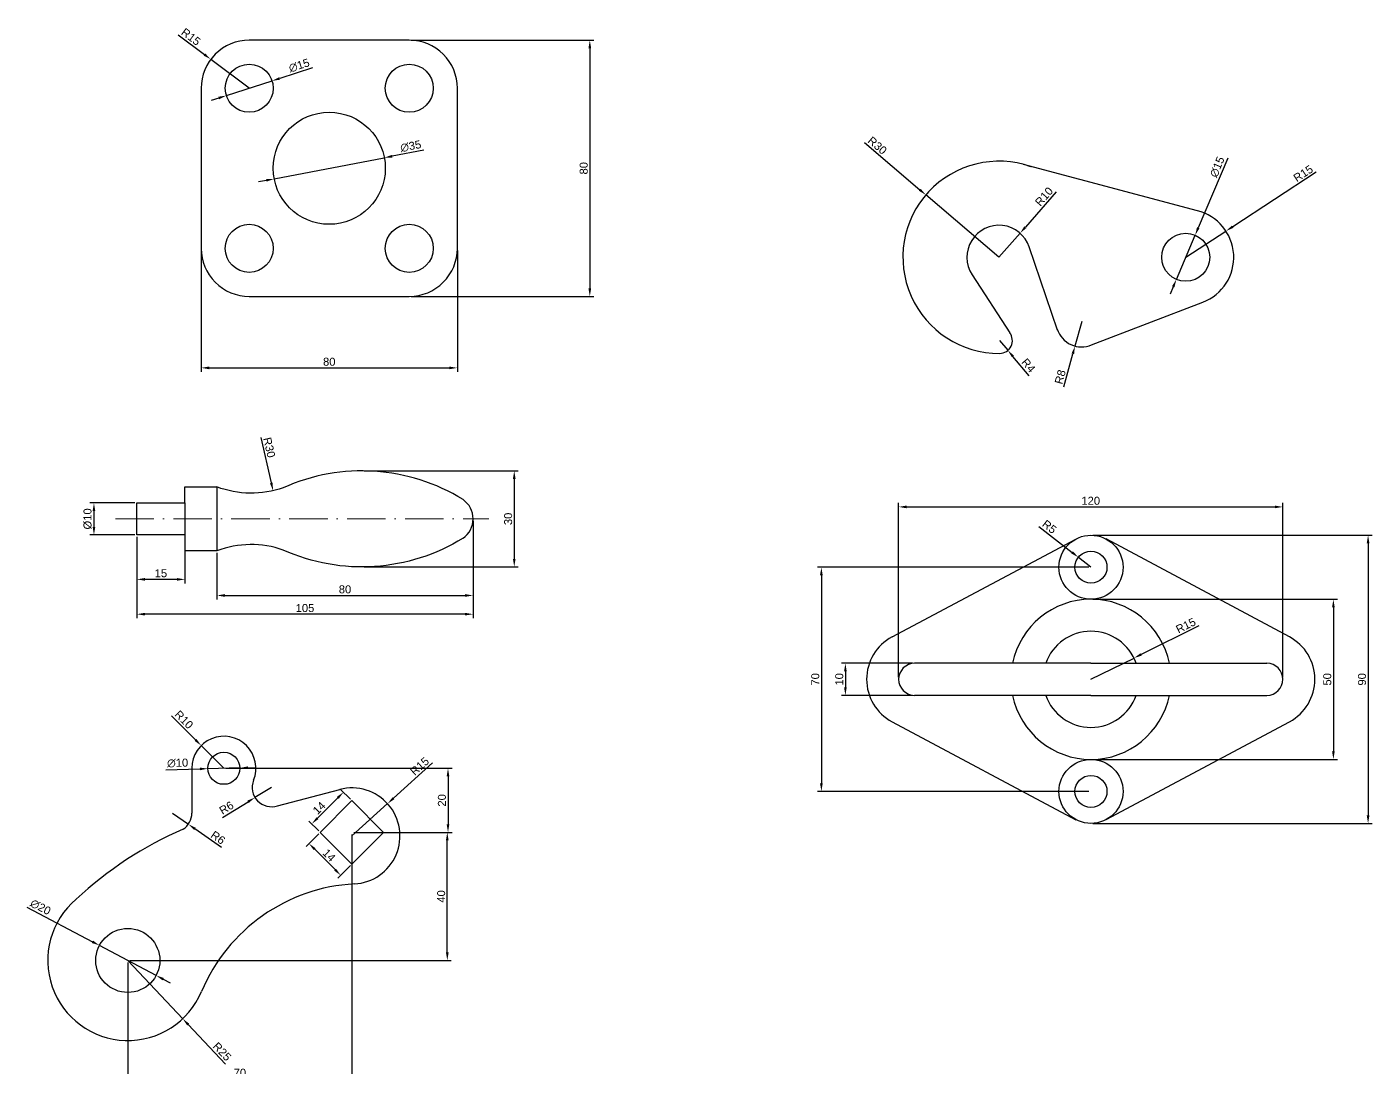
# Model space of a CAD drawing. Header units: millimetres. Extents: x 2433 to 2942, y 547 to 3299.
# Drawn here: x 2472.2 to 2892.3, y 2286 to 2610.8 of the extents above; entities that cross this region are included whole.
import ezdxf

# ---------------------------------------------------------------- set-up
doc = ezdxf.new("R2010")
doc.units = ezdxf.units.MM
doc.linetypes.add('ACAD_ISO10W100', pattern=[18, 12, -3, 0, -3])
doc.layers.get('0').update_dxf_attribs({"lineweight": 25})
doc.layers.add('eksen çizgisi', color=1, linetype='ACAD_ISO10W100', lineweight=15)
doc.layers.add('ölçülendirme', color=2, linetype='Continuous', lineweight=15)
doc.styles.get("Standard").update_dxf_attribs({"font": 'arial.ttf'})
doc.dimstyles.new('ISO-25', dxfattribs={"dimtxt": 2.5, "dimasz": 2.5, "dimexe": 1.25, "dimexo": 0.625, "dimtad": 1, "dimtxsty": 'Standard', "dimcen": 2.5, "dimadec": 0, "dimazin": 0, "dimtfac": 1, "dimtmove": 0, "dimatfit": 3, "dimfxl": 1, "dimarcsym": 0})

# ---------------------------------------------------------------- blocks, each defined once
blk = doc.blocks.new('*D378')
at = {"color": 0, "lineweight": -2, "transparency": 16777216}
for p, q in [((2526.66, 2541.07), (2526.66, 2503.12)), ((2606.66, 2541.07), (2606.66, 2503.12)), ((2529.16, 2504.37), (2604.16, 2504.37))]:
    blk.add_line(p, q, dxfattribs=at)
at = {"color": 0, "transparency": 16777216}
for points in [[(2529.16, 2504.79), (2529.16, 2503.95), (2526.66, 2504.37)], [(2604.16, 2504.79), (2604.16, 2503.95), (2606.66, 2504.37)]]:
    blk.add_solid(points, dxfattribs=at)
at = {"layer": 'Defpoints', "color": 0, "transparency": 16777216}
for p in [(2526.66, 2541.7), (2606.66, 2541.7), (2606.66, 2504.37)]:
    blk.add_point(p, dxfattribs=at)
at = {"color": 0, "transparency": 16777216, "insert": (2566.66, 2506.27), "char_height": 2.5, "attachment_point": 5}
blk.add_mtext('80', dxfattribs=at)
blk = doc.blocks.new('*D379')
at = {"color": 0, "lineweight": -2, "transparency": 16777216}
for p, q in [((2592.28, 2606.7), (2649.28, 2606.7)), ((2648.03, 2604.2), (2648.03, 2529.2)), ((2592.28, 2526.7), (2649.28, 2526.7))]:
    blk.add_line(p, q, dxfattribs=at)
at = {"color": 0, "transparency": 16777216}
for points in [[(2647.61, 2604.2), (2648.45, 2604.2), (2648.03, 2606.7)], [(2647.61, 2529.2), (2648.45, 2529.2), (2648.03, 2526.7)]]:
    blk.add_solid(points, dxfattribs=at)
at = {"layer": 'Defpoints', "color": 0, "transparency": 16777216}
for p in [(2591.66, 2606.7), (2591.66, 2526.7), (2648.03, 2526.7)]:
    blk.add_point(p, dxfattribs=at)
at = {"color": 0, "transparency": 16777216, "insert": (2646.13, 2566.7), "char_height": 2.5, "attachment_point": 5, "rotation": 90}
blk.add_mtext('80', dxfattribs=at)
blk = doc.blocks.new('*D380')
at = {"color": 0, "lineweight": -2, "transparency": 16777216}
for p, q in [((2596.19, 2572.36), (2586.3, 2570.46)), ((2549.47, 2563.4), (2583.84, 2569.99)), ((2547.02, 2562.93), (2544.56, 2562.46))]:
    blk.add_line(p, q, dxfattribs=at)
at = {"color": 0, "transparency": 16777216}
for points in [[(2586.22, 2570.87), (2586.38, 2570.05), (2583.84, 2569.99)], [(2546.94, 2563.34), (2547.09, 2562.52), (2549.47, 2563.4)]]:
    blk.add_solid(points, dxfattribs=at)
at = {"layer": 'Defpoints', "color": 0, "transparency": 16777216}
for p in [(2583.84, 2569.99), (2549.47, 2563.4)]:
    blk.add_point(p, dxfattribs=at)
at = {"color": 0, "transparency": 16777216, "insert": (2592.1, 2573.58), "char_height": 2.5, "attachment_point": 5, "rotation": 10.8551}
blk.add_mtext('∅35', dxfattribs=at)
blk = doc.blocks.new('*D381')
at = {"color": 0, "lineweight": -2, "transparency": 16777216}
for p, q in [((2561.47, 2598.06), (2551.18, 2594.75)), ((2534.52, 2589.4), (2548.8, 2593.99)), ((2532.14, 2588.64), (2529.76, 2587.87))]:
    blk.add_line(p, q, dxfattribs=at)
at = {"color": 0, "transparency": 16777216}
for points in [[(2551.05, 2595.15), (2551.31, 2594.36), (2548.8, 2593.99)], [(2532.01, 2589.03), (2532.26, 2588.24), (2534.52, 2589.4)]]:
    blk.add_solid(points, dxfattribs=at)
at = {"layer": 'Defpoints', "color": 0, "transparency": 16777216}
for p in [(2548.8, 2593.99), (2534.52, 2589.4)]:
    blk.add_point(p, dxfattribs=at)
at = {"color": 0, "transparency": 16777216, "insert": (2557.26, 2598.78), "char_height": 2.5, "attachment_point": 5, "rotation": 17.8031}
blk.add_mtext('∅15', dxfattribs=at)
blk = doc.blocks.new('*D382')
at = {"color": 0, "lineweight": -2, "transparency": 16777216}
for p, q in [((2519.43, 2608.39), (2527.67, 2602.21)), ((2541.66, 2591.7), (2529.67, 2600.71))]:
    blk.add_line(p, q, dxfattribs=at)
at = {"color": 0, "transparency": 16777216}
blk.add_solid([(2527.92, 2602.54), (2527.42, 2601.88), (2529.67, 2600.71)], dxfattribs=at)
at = {"layer": 'Defpoints', "color": 0, "transparency": 16777216}
for p in [(2529.67, 2600.71), (2541.66, 2591.7)]:
    blk.add_point(p, dxfattribs=at)
at = {"color": 0, "transparency": 16777216, "insert": (2523.47, 2607.74), "char_height": 2.5, "attachment_point": 5, "rotation": 323.0783}
blk.add_mtext('R15', dxfattribs=at)
blk = doc.blocks.new('*D340')
at = {"color": 0, "lineweight": -2, "transparency": 16777216}
for p, q in [((2733.84, 2574.7), (2751.08, 2559.99)), ((2775.81, 2538.9), (2752.98, 2558.37))]:
    blk.add_line(p, q, dxfattribs=at)
at = {"color": 0, "transparency": 16777216}
blk.add_solid([(2751.35, 2560.31), (2750.81, 2559.68), (2752.98, 2558.37)], dxfattribs=at)
at = {"layer": 'Defpoints', "color": 0, "transparency": 16777216}
for p in [(2752.98, 2558.37), (2775.81, 2538.9)]:
    blk.add_point(p, dxfattribs=at)
at = {"color": 0, "transparency": 16777216, "insert": (2737.82, 2573.8), "char_height": 2.5, "attachment_point": 5, "rotation": 319.5348}
blk.add_mtext('R30', dxfattribs=at)
blk = doc.blocks.new('*D341')
at = {"color": 0, "lineweight": -2, "transparency": 16777216}
for p, q in [((2793.71, 2559.32), (2784.05, 2548.3)), ((2775.81, 2538.9), (2782.4, 2546.42))]:
    blk.add_line(p, q, dxfattribs=at)
at = {"color": 0, "transparency": 16777216}
blk.add_solid([(2783.73, 2548.57), (2784.36, 2548.03), (2782.4, 2546.42)], dxfattribs=at)
at = {"layer": 'Defpoints', "color": 0, "transparency": 16777216}
for p in [(2782.4, 2546.42), (2775.81, 2538.9)]:
    blk.add_point(p, dxfattribs=at)
at = {"color": 0, "transparency": 16777216, "insert": (2789.9, 2557.86), "char_height": 2.5, "attachment_point": 5, "rotation": 48.7594}
blk.add_mtext('R10', dxfattribs=at)
blk = doc.blocks.new('*D342')
at = {"color": 0, "lineweight": -2, "transparency": 16777216}
for p, q in [((2775.99, 2512.9), (2778.57, 2509.85)), ((2785.29, 2501.91), (2780.19, 2507.94))]:
    blk.add_line(p, q, dxfattribs=at)
at = {"color": 0, "transparency": 16777216}
blk.add_solid([(2780.5, 2508.21), (2779.87, 2507.67), (2778.57, 2509.85)], dxfattribs=at)
at = {"layer": 'Defpoints', "color": 0, "transparency": 16777216}
for p in [(2775.99, 2512.9), (2778.57, 2509.85)]:
    blk.add_point(p, dxfattribs=at)
at = {"color": 0, "transparency": 16777216, "insert": (2785.02, 2505.13), "char_height": 2.5, "attachment_point": 5, "rotation": 310.2431}
blk.add_mtext('R4', dxfattribs=at)
blk = doc.blocks.new('*D343')
at = {"color": 0, "lineweight": -2, "transparency": 16777216}
for p, q in [((2801.65, 2518.89), (2799.54, 2511.17)), ((2796.08, 2498.5), (2798.88, 2508.76))]:
    blk.add_line(p, q, dxfattribs=at)
at = {"color": 0, "transparency": 16777216}
blk.add_solid([(2798.48, 2508.87), (2799.28, 2508.65), (2799.54, 2511.17)], dxfattribs=at)
at = {"layer": 'Defpoints', "color": 0, "transparency": 16777216}
for p in [(2801.65, 2518.89), (2799.54, 2511.17)]:
    blk.add_point(p, dxfattribs=at)
at = {"color": 0, "transparency": 16777216, "insert": (2794.94, 2501.55), "char_height": 2.5, "attachment_point": 5, "rotation": 74.7257}
blk.add_mtext('R8', dxfattribs=at)
blk = doc.blocks.new('*D344')
at = {"color": 0, "lineweight": -2, "transparency": 16777216}
for p, q in [((2874.9, 2565.45), (2848.8, 2548.45)), ((2834.14, 2538.9), (2846.7, 2547.09))]:
    blk.add_line(p, q, dxfattribs=at)
at = {"color": 0, "transparency": 16777216}
blk.add_solid([(2848.57, 2548.8), (2849.03, 2548.1), (2846.7, 2547.09)], dxfattribs=at)
at = {"layer": 'Defpoints', "color": 0, "transparency": 16777216}
for p in [(2846.7, 2547.09), (2834.14, 2538.9)]:
    blk.add_point(p, dxfattribs=at)
at = {"color": 0, "transparency": 16777216, "insert": (2870.83, 2565.07), "char_height": 2.5, "attachment_point": 5, "rotation": 33.0827}
blk.add_mtext('R15', dxfattribs=at)
blk = doc.blocks.new('*D392')
at = {"color": 0, "lineweight": -2, "transparency": 16777216}
for p, q in [((2847.26, 2569.83), (2838.04, 2548.11)), ((2831.21, 2532), (2837.07, 2545.8)), ((2830.23, 2529.7), (2829.25, 2527.39))]:
    blk.add_line(p, q, dxfattribs=at)
at = {"color": 0, "transparency": 16777216}
for points in [[(2837.66, 2548.27), (2838.43, 2547.94), (2837.07, 2545.8)], [(2829.85, 2529.86), (2830.61, 2529.53), (2831.21, 2532)]]:
    blk.add_solid(points, dxfattribs=at)
at = {"layer": 'Defpoints', "color": 0, "transparency": 16777216}
for p in [(2837.07, 2545.8), (2831.21, 2532)]:
    blk.add_point(p, dxfattribs=at)
at = {"color": 0, "transparency": 16777216, "insert": (2843.97, 2567.11), "char_height": 2.5, "attachment_point": 5, "rotation": 67.0028}
blk.add_mtext('∅15', dxfattribs=at)
blk = doc.blocks.new('*D345')
at = {"layer": 'Defpoints', "color": 0, "transparency": 16777216}
for p in [(2576.9, 2472.21), (2576.9, 2442.21), (2624.43, 2442.21)]:
    blk.add_point(p, dxfattribs=at)
at = {"layer": 'ölçülendirme', "color": 0, "lineweight": -2, "transparency": 16777216}
for p, q in [((2577.52, 2472.21), (2625.68, 2472.21)), ((2624.43, 2469.71), (2624.43, 2444.71)), ((2577.52, 2442.21), (2625.68, 2442.21))]:
    blk.add_line(p, q, dxfattribs=at)
at = {"layer": 'ölçülendirme', "color": 0, "transparency": 16777216}
for points in [[(2624.02, 2469.71), (2624.85, 2469.71), (2624.43, 2472.21)], [(2624.02, 2444.71), (2624.85, 2444.71), (2624.43, 2442.21)]]:
    blk.add_solid(points, dxfattribs=at)
at = {"layer": 'ölçülendirme', "color": 0, "transparency": 16777216, "insert": (2622.53, 2457.21), "char_height": 2.5, "attachment_point": 5, "rotation": 90}
blk.add_mtext('30', dxfattribs=at)
blk = doc.blocks.new('*D347')
at = {"layer": 'Defpoints', "color": 0, "transparency": 16777216}
for p in [(2542.31, 2495.22), (2549.12, 2466)]:
    blk.add_point(p, dxfattribs=at)
at = {"layer": 'ölçülendirme', "color": 0, "lineweight": -2, "transparency": 16777216}
blk.add_line((2545.25, 2482.61), (2548.55, 2468.44), dxfattribs=at)
at = {"layer": 'ölçülendirme', "color": 0, "transparency": 16777216}
blk.add_solid([(2548.95, 2468.53), (2548.14, 2468.34), (2549.12, 2466)], dxfattribs=at)
at = {"layer": 'ölçülendirme', "color": 0, "transparency": 16777216, "insert": (2547.92, 2479.52), "char_height": 2.5, "attachment_point": 5, "rotation": 283.1027}
blk.add_mtext('R30', dxfattribs=at)
blk = doc.blocks.new('*D348')
at = {"layer": 'Defpoints', "color": 0, "transparency": 16777216}
for p in [(2611.58, 2457.21), (2531.58, 2447.21), (2611.58, 2433.3)]:
    blk.add_point(p, dxfattribs=at)
at = {"layer": 'ölçülendirme', "color": 0, "lineweight": -2, "transparency": 16777216}
for p, q in [((2611.58, 2456.58), (2611.58, 2432.05)), ((2531.58, 2446.58), (2531.58, 2432.05)), ((2534.08, 2433.3), (2609.08, 2433.3))]:
    blk.add_line(p, q, dxfattribs=at)
at = {"layer": 'ölçülendirme', "color": 0, "transparency": 16777216}
for points in [[(2534.08, 2433.72), (2534.08, 2432.89), (2531.58, 2433.3)], [(2609.08, 2433.72), (2609.08, 2432.89), (2611.58, 2433.3)]]:
    blk.add_solid(points, dxfattribs=at)
at = {"layer": 'ölçülendirme', "color": 0, "transparency": 16777216, "insert": (2571.58, 2435.21), "char_height": 2.5, "attachment_point": 5}
blk.add_mtext('80', dxfattribs=at)
blk = doc.blocks.new('*D349')
at = {"layer": 'Defpoints', "color": 0, "transparency": 16777216}
for p in [(2611.58, 2457.21), (2506.58, 2452.21), (2506.58, 2427.46)]:
    blk.add_point(p, dxfattribs=at)
at = {"layer": 'ölçülendirme', "color": 0, "lineweight": -2, "transparency": 16777216}
for p, q in [((2611.58, 2456.58), (2611.58, 2426.21)), ((2506.58, 2451.58), (2506.58, 2426.21)), ((2609.08, 2427.46), (2509.08, 2427.46))]:
    blk.add_line(p, q, dxfattribs=at)
at = {"layer": 'ölçülendirme', "color": 0, "transparency": 16777216}
for points in [[(2509.08, 2427.88), (2509.08, 2427.05), (2506.58, 2427.46)], [(2609.08, 2427.88), (2609.08, 2427.05), (2611.58, 2427.46)]]:
    blk.add_solid(points, dxfattribs=at)
at = {"layer": 'ölçülendirme', "color": 0, "transparency": 16777216, "insert": (2559.08, 2429.37), "char_height": 2.5, "attachment_point": 5}
blk.add_mtext('105', dxfattribs=at)
blk = doc.blocks.new('*D350')
at = {"layer": 'Defpoints', "color": 0, "transparency": 16777216}
for p in [(2506.58, 2452.21), (2521.58, 2452.21), (2506.58, 2438.33)]:
    blk.add_point(p, dxfattribs=at)
at = {"layer": 'ölçülendirme', "color": 0, "lineweight": -2, "transparency": 16777216}
for p, q in [((2506.58, 2451.58), (2506.58, 2437.08)), ((2521.58, 2451.58), (2521.58, 2437.08)), ((2519.08, 2438.33), (2509.08, 2438.33))]:
    blk.add_line(p, q, dxfattribs=at)
at = {"layer": 'ölçülendirme', "color": 0, "transparency": 16777216}
for points in [[(2509.08, 2438.75), (2509.08, 2437.91), (2506.58, 2438.33)], [(2519.08, 2438.75), (2519.08, 2437.91), (2521.58, 2438.33)]]:
    blk.add_solid(points, dxfattribs=at)
at = {"layer": 'ölçülendirme', "color": 0, "transparency": 16777216, "insert": (2514.08, 2440.23), "char_height": 2.5, "attachment_point": 5}
blk.add_mtext('15', dxfattribs=at)
blk = doc.blocks.new('*D393')
at = {"layer": 'Defpoints', "color": 0, "transparency": 16777216}
for p in [(2503.75, 2319.33), (2520.9, 2301.14)]:
    blk.add_point(p, dxfattribs=at)
at = {"layer": 'ölçülendirme', "color": 0, "lineweight": -2, "transparency": 16777216}
for p, q in [((2503.75, 2319.33), (2520.9, 2301.14)), ((2534.29, 2286.94), (2522.61, 2299.33))]:
    blk.add_line(p, q, dxfattribs=at)
at = {"layer": 'ölçülendirme', "color": 0, "transparency": 16777216}
blk.add_solid([(2522.92, 2299.61), (2522.31, 2299.04), (2520.9, 2301.14)], dxfattribs=at)
at = {"layer": 'ölçülendirme', "color": 0, "transparency": 16777216, "insert": (2533.19, 2290.88), "char_height": 2.5, "attachment_point": 5, "rotation": 313.3135}
blk.add_mtext('R25', dxfattribs=at)
blk = doc.blocks.new('*D394')
at = {"layer": 'Defpoints', "color": 0, "transparency": 16777216}
for p in [(2526.68, 2386.41), (2533.75, 2379.33)]:
    blk.add_point(p, dxfattribs=at)
at = {"layer": 'ölçülendirme', "color": 0, "lineweight": -2, "transparency": 16777216}
for p, q in [((2517.37, 2395.74), (2524.92, 2388.18)), ((2533.75, 2379.33), (2526.68, 2386.41))]:
    blk.add_line(p, q, dxfattribs=at)
at = {"layer": 'ölçülendirme', "color": 0, "transparency": 16777216}
blk.add_solid([(2525.21, 2388.47), (2524.62, 2387.89), (2526.68, 2386.41)], dxfattribs=at)
at = {"layer": 'ölçülendirme', "color": 0, "transparency": 16777216, "insert": (2521.27, 2394.53), "char_height": 2.5, "attachment_point": 5, "rotation": 314.9539}
blk.add_mtext('R10', dxfattribs=at)
blk = doc.blocks.new('*D395')
at = {"layer": 'Defpoints', "color": 0, "transparency": 16777216}
for p in [(2528.75, 2379.22), (2538.75, 2379.45)]:
    blk.add_point(p, dxfattribs=at)
at = {"layer": 'ölçülendirme', "color": 0, "lineweight": -2, "transparency": 16777216}
for p, q in [((2515.58, 2378.91), (2526.25, 2379.16)), ((2538.75, 2379.45), (2528.75, 2379.22)), ((2541.25, 2379.51), (2543.74, 2379.57))]:
    blk.add_line(p, q, dxfattribs=at)
at = {"layer": 'ölçülendirme', "color": 0, "transparency": 16777216}
for points in [[(2526.24, 2379.57), (2526.26, 2378.74), (2528.75, 2379.22)], [(2541.24, 2379.93), (2541.26, 2379.09), (2538.75, 2379.45)]]:
    blk.add_solid(points, dxfattribs=at)
at = {"layer": 'ölçülendirme', "color": 0, "transparency": 16777216, "insert": (2519.31, 2380.97), "char_height": 2.5, "attachment_point": 5, "rotation": 1.3497}
blk.add_mtext('∅10', dxfattribs=at)
blk = doc.blocks.new('*D396')
at = {"layer": 'Defpoints', "color": 0, "transparency": 16777216}
for p in [(2543.46, 2370.21), (2548.58, 2373.33)]:
    blk.add_point(p, dxfattribs=at)
at = {"layer": 'ölçülendirme', "color": 0, "lineweight": -2, "transparency": 16777216}
for p, q in [((2548.58, 2373.33), (2543.46, 2370.21)), ((2533.29, 2364), (2541.33, 2368.91))]:
    blk.add_line(p, q, dxfattribs=at)
at = {"layer": 'ölçülendirme', "color": 0, "transparency": 16777216}
blk.add_solid([(2541.11, 2369.26), (2541.54, 2368.55), (2543.46, 2370.21)], dxfattribs=at)
at = {"layer": 'ölçülendirme', "color": 0, "transparency": 16777216, "insert": (2534.55, 2367), "char_height": 2.5, "attachment_point": 5, "rotation": 31.4038}
blk.add_mtext('R6', dxfattribs=at)
blk = doc.blocks.new('*D351')
at = {"layer": 'Defpoints', "color": 0, "transparency": 16777216}
for p in [(2584.86, 2368.3), (2573.75, 2358.23)]:
    blk.add_point(p, dxfattribs=at)
at = {"layer": 'ölçülendirme', "color": 0, "lineweight": -2, "transparency": 16777216}
for p, q in [((2598.86, 2381), (2586.71, 2369.98)), ((2573.75, 2358.23), (2584.86, 2368.3))]:
    blk.add_line(p, q, dxfattribs=at)
at = {"layer": 'ölçülendirme', "color": 0, "transparency": 16777216}
blk.add_solid([(2586.43, 2370.29), (2586.99, 2369.67), (2584.86, 2368.3)], dxfattribs=at)
at = {"layer": 'ölçülendirme', "color": 0, "transparency": 16777216, "insert": (2594.9, 2379.98), "char_height": 2.5, "attachment_point": 5, "rotation": 42.2077}
blk.add_mtext('R15', dxfattribs=at)
blk = doc.blocks.new('*D397')
at = {"layer": 'Defpoints', "color": 0, "transparency": 16777216}
for p in [(2533.75, 2379.33), (2573.75, 2359.33), (2603.75, 2359.33)]:
    blk.add_point(p, dxfattribs=at)
at = {"layer": 'ölçülendirme', "color": 0, "lineweight": -2, "transparency": 16777216}
for p, q in [((2534.37, 2379.33), (2605, 2379.33)), ((2603.75, 2376.83), (2603.75, 2361.83)), ((2574.37, 2359.33), (2605, 2359.33))]:
    blk.add_line(p, q, dxfattribs=at)
at = {"layer": 'ölçülendirme', "color": 0, "transparency": 16777216}
for points in [[(2603.33, 2376.83), (2604.16, 2376.83), (2603.75, 2379.33)], [(2603.33, 2361.83), (2604.16, 2361.83), (2603.75, 2359.33)]]:
    blk.add_solid(points, dxfattribs=at)
at = {"layer": 'ölçülendirme', "color": 0, "transparency": 16777216, "insert": (2601.85, 2369.33), "char_height": 2.5, "attachment_point": 5, "rotation": 90}
blk.add_mtext('20', dxfattribs=at)
blk = doc.blocks.new('*D352')
at = {"layer": 'Defpoints', "color": 0, "transparency": 16777216}
for p in [(2573.75, 2359.33), (2603.52, 2359.33), (2503.75, 2319.33)]:
    blk.add_point(p, dxfattribs=at)
at = {"layer": 'ölçülendirme', "color": 0, "lineweight": -2, "transparency": 16777216}
for p, q in [((2574.37, 2359.33), (2604.77, 2359.33)), ((2603.52, 2321.83), (2603.52, 2356.83)), ((2504.37, 2319.33), (2604.77, 2319.33))]:
    blk.add_line(p, q, dxfattribs=at)
at = {"layer": 'ölçülendirme', "color": 0, "transparency": 16777216}
for points in [[(2603.1, 2356.83), (2603.94, 2356.83), (2603.52, 2359.33)], [(2603.1, 2321.83), (2603.94, 2321.83), (2603.52, 2319.33)]]:
    blk.add_solid(points, dxfattribs=at)
at = {"layer": 'ölçülendirme', "color": 0, "transparency": 16777216, "insert": (2601.62, 2339.33), "char_height": 2.5, "attachment_point": 5, "rotation": 90}
blk.add_mtext('40', dxfattribs=at)
blk = doc.blocks.new('*D353')
at = {"layer": 'Defpoints', "color": 0, "transparency": 16777216}
for p in [(2573.75, 2359.33), (2503.75, 2319.33), (2573.75, 2282.36)]:
    blk.add_point(p, dxfattribs=at)
at = {"layer": 'ölçülendirme', "color": 0, "lineweight": -2, "transparency": 16777216}
for p, q in [((2573.75, 2358.71), (2573.75, 2281.11)), ((2503.75, 2318.71), (2503.75, 2281.11)), ((2506.25, 2282.36), (2571.25, 2282.36))]:
    blk.add_line(p, q, dxfattribs=at)
at = {"layer": 'ölçülendirme', "color": 0, "transparency": 16777216}
for points in [[(2506.25, 2282.77), (2506.25, 2281.94), (2503.75, 2282.36)], [(2571.25, 2282.77), (2571.25, 2281.94), (2573.75, 2282.36)]]:
    blk.add_solid(points, dxfattribs=at)
at = {"layer": 'ölçülendirme', "color": 0, "transparency": 16777216, "insert": (2538.75, 2284.26), "char_height": 2.5, "attachment_point": 5}
blk.add_mtext('70', dxfattribs=at)
blk = doc.blocks.new('*D400')
at = {"layer": 'Defpoints', "color": 0, "transparency": 16777216}
for p in [(2573.75, 2369.23), (2561.2, 2361.99), (2563.85, 2359.33)]:
    blk.add_point(p, dxfattribs=at)
at = {"layer": 'ölçülendirme', "color": 0, "lineweight": -2, "transparency": 16777216}
for p, q in [((2569.33, 2370.12), (2562.96, 2363.75)), ((2573.31, 2369.68), (2570.21, 2372.77)), ((2563.41, 2359.78), (2560.31, 2362.87))]:
    blk.add_line(p, q, dxfattribs=at)
at = {"layer": 'ölçülendirme', "color": 0, "transparency": 16777216}
for points in [[(2569.03, 2370.41), (2569.62, 2369.82), (2571.1, 2371.89)], [(2562.67, 2364.05), (2563.26, 2363.46), (2561.2, 2361.99)]]:
    blk.add_solid(points, dxfattribs=at)
at = {"layer": 'ölçülendirme', "color": 0, "transparency": 16777216, "insert": (2563.49, 2366.94), "char_height": 2.5, "attachment_point": 5, "rotation": 45}
blk.add_mtext('14', dxfattribs=at)
blk = doc.blocks.new('*D401')
at = {"layer": 'Defpoints', "color": 0, "transparency": 16777216}
for p in [(2517.75, 2365.33), (2522.65, 2361.88)]:
    blk.add_point(p, dxfattribs=at)
at = {"layer": 'ölçülendirme', "color": 0, "lineweight": -2, "transparency": 16777216}
for p, q in [((2517.75, 2365.33), (2522.65, 2361.88)), ((2532.99, 2354.6), (2524.7, 2360.44))]:
    blk.add_line(p, q, dxfattribs=at)
at = {"layer": 'ölçülendirme', "color": 0, "transparency": 16777216}
blk.add_solid([(2524.94, 2360.78), (2524.46, 2360.1), (2522.65, 2361.88)], dxfattribs=at)
at = {"layer": 'ölçülendirme', "color": 0, "transparency": 16777216, "insert": (2531.92, 2357.68), "char_height": 2.5, "attachment_point": 5, "rotation": 324.8367}
blk.add_mtext('R6', dxfattribs=at)
blk = doc.blocks.new('*D354')
at = {"layer": 'Defpoints', "color": 0, "transparency": 16777216}
for p in [(2563.85, 2359.33), (2573.75, 2349.44), (2570.24, 2345.93)]:
    blk.add_point(p, dxfattribs=at)
at = {"layer": 'ölçülendirme', "color": 0, "lineweight": -2, "transparency": 16777216}
for p, q in [((2563.41, 2358.89), (2559.46, 2354.95)), ((2562.11, 2354.06), (2568.48, 2347.7)), ((2573.31, 2348.99), (2569.36, 2345.05))]:
    blk.add_line(p, q, dxfattribs=at)
at = {"layer": 'ölçülendirme', "color": 0, "transparency": 16777216}
for points in [[(2562.41, 2354.36), (2561.82, 2353.77), (2560.34, 2355.83)], [(2568.77, 2347.99), (2568.18, 2347.4), (2570.24, 2345.93)]]:
    blk.add_solid(points, dxfattribs=at)
at = {"layer": 'ölçülendirme', "color": 0, "transparency": 16777216, "insert": (2566.62, 2352.21), "char_height": 2.5, "attachment_point": 5, "rotation": 315}
blk.add_mtext('14', dxfattribs=at)
blk = doc.blocks.new('*D355')
at = {"layer": 'Defpoints', "color": 0, "transparency": 16777216}
for p in [(2506.58, 2462.21), (2493.17, 2452.21), (2506.58, 2452.21)]:
    blk.add_point(p, dxfattribs=at)
at = {"layer": 'ölçülendirme', "color": 0, "lineweight": -2, "transparency": 16777216}
for p, q in [((2505.96, 2462.21), (2491.92, 2462.21)), ((2493.17, 2459.71), (2493.17, 2454.71)), ((2505.96, 2452.21), (2491.92, 2452.21))]:
    blk.add_line(p, q, dxfattribs=at)
at = {"layer": 'ölçülendirme', "color": 0, "transparency": 16777216}
for points in [[(2492.76, 2459.71), (2493.59, 2459.71), (2493.17, 2462.21)], [(2492.76, 2454.71), (2493.59, 2454.71), (2493.17, 2452.21)]]:
    blk.add_solid(points, dxfattribs=at)
at = {"layer": 'ölçülendirme', "color": 0, "transparency": 16777216, "insert": (2491.2, 2457.21), "char_height": 2.5, "attachment_point": 5, "rotation": 90}
blk.add_mtext('Ø10', dxfattribs=at)
blk = doc.blocks.new('*D356')
at = {"layer": 'Defpoints', "color": 0, "transparency": 16777216}
for p in [(2494.91, 2324.01), (2512.59, 2314.66)]:
    blk.add_point(p, dxfattribs=at)
at = {"layer": 'ölçülendirme', "color": 0, "lineweight": -2, "transparency": 16777216}
for p, q in [((2472.23, 2336), (2492.7, 2325.18)), ((2512.59, 2314.66), (2494.91, 2324.01)), ((2514.8, 2313.49), (2517.01, 2312.32))]:
    blk.add_line(p, q, dxfattribs=at)
at = {"layer": 'ölçülendirme', "color": 0, "transparency": 16777216}
for points in [[(2492.89, 2325.55), (2492.5, 2324.81), (2494.91, 2324.01)], [(2514.99, 2313.86), (2514.6, 2313.12), (2512.59, 2314.66)]]:
    blk.add_solid(points, dxfattribs=at)
at = {"layer": 'ölçülendirme', "color": 0, "transparency": 16777216, "insert": (2476.49, 2335.98), "char_height": 2.5, "attachment_point": 5, "rotation": 332.1341}
blk.add_mtext('∅20', dxfattribs=at)
blk = doc.blocks.new('*D411')
at = {"layer": 'Defpoints', "color": 0, "transparency": 16777216}
for p in [(2804.55, 2442.12), (2720.35, 2372.12), (2804.55, 2372.12)]:
    blk.add_point(p, dxfattribs=at)
at = {"layer": 'ölçülendirme', "color": 0, "lineweight": -2, "transparency": 16777216}
for p, q in [((2803.92, 2442.12), (2719.1, 2442.12)), ((2720.35, 2439.62), (2720.35, 2374.62)), ((2803.92, 2372.12), (2719.1, 2372.12))]:
    blk.add_line(p, q, dxfattribs=at)
at = {"layer": 'ölçülendirme', "color": 0, "transparency": 16777216}
for points in [[(2719.93, 2439.62), (2720.77, 2439.62), (2720.35, 2442.12)], [(2719.93, 2374.62), (2720.77, 2374.62), (2720.35, 2372.12)]]:
    blk.add_solid(points, dxfattribs=at)
at = {"layer": 'ölçülendirme', "color": 0, "transparency": 16777216, "insert": (2718.45, 2407.12), "char_height": 2.5, "attachment_point": 5, "rotation": 90}
blk.add_mtext('70', dxfattribs=at)
blk = doc.blocks.new('*D412')
at = {"layer": 'Defpoints', "color": 0, "transparency": 16777216}
for p in [(2749.47, 2412.12), (2727.85, 2402.12), (2749.47, 2402.12)]:
    blk.add_point(p, dxfattribs=at)
at = {"layer": 'ölçülendirme', "color": 0, "lineweight": -2, "transparency": 16777216}
for p, q in [((2748.84, 2412.12), (2726.6, 2412.12)), ((2727.85, 2409.62), (2727.85, 2404.62)), ((2748.84, 2402.12), (2726.6, 2402.12))]:
    blk.add_line(p, q, dxfattribs=at)
at = {"layer": 'ölçülendirme', "color": 0, "transparency": 16777216}
for points in [[(2727.44, 2409.62), (2728.27, 2409.62), (2727.85, 2412.12)], [(2727.44, 2404.62), (2728.27, 2404.62), (2727.85, 2402.12)]]:
    blk.add_solid(points, dxfattribs=at)
at = {"layer": 'ölçülendirme', "color": 0, "transparency": 16777216, "insert": (2725.95, 2407.12), "char_height": 2.5, "attachment_point": 5, "rotation": 90}
blk.add_mtext('10', dxfattribs=at)
blk = doc.blocks.new('*D413')
at = {"layer": 'Defpoints', "color": 0, "transparency": 16777216}
for p in [(2817.99, 2413.78), (2804.55, 2407.12)]:
    blk.add_point(p, dxfattribs=at)
at = {"layer": 'ölçülendirme', "color": 0, "lineweight": -2, "transparency": 16777216}
for p, q in [((2838.25, 2423.83), (2820.23, 2414.89)), ((2804.55, 2407.12), (2817.99, 2413.78))]:
    blk.add_line(p, q, dxfattribs=at)
at = {"layer": 'ölçülendirme', "color": 0, "transparency": 16777216}
blk.add_solid([(2820.04, 2415.27), (2820.41, 2414.52), (2817.99, 2413.78)], dxfattribs=at)
at = {"layer": 'ölçülendirme', "color": 0, "transparency": 16777216, "insert": (2834.16, 2423.92), "char_height": 2.5, "attachment_point": 5, "rotation": 26.361}
blk.add_mtext('R15', dxfattribs=at)
blk = doc.blocks.new('*D414')
at = {"layer": 'Defpoints', "color": 0, "transparency": 16777216}
for p in [(2800.62, 2445.21), (2804.55, 2442.12)]:
    blk.add_point(p, dxfattribs=at)
at = {"layer": 'ölçülendirme', "color": 0, "lineweight": -2, "transparency": 16777216}
for p, q in [((2788.31, 2454.89), (2798.65, 2446.76)), ((2804.55, 2442.12), (2800.62, 2445.21))]:
    blk.add_line(p, q, dxfattribs=at)
at = {"layer": 'ölçülendirme', "color": 0, "transparency": 16777216}
blk.add_solid([(2798.91, 2447.09), (2798.39, 2446.43), (2800.62, 2445.21)], dxfattribs=at)
at = {"layer": 'ölçülendirme', "color": 0, "transparency": 16777216, "insert": (2791.57, 2454.75), "char_height": 2.5, "attachment_point": 5, "rotation": 321.8119}
blk.add_mtext('R5', dxfattribs=at)
blk = doc.blocks.new('*D415')
at = {"layer": 'Defpoints', "color": 0, "transparency": 16777216}
for p in [(2864.47, 2460.96), (2744.47, 2407.12), (2864.47, 2407.12)]:
    blk.add_point(p, dxfattribs=at)
at = {"layer": 'ölçülendirme', "color": 0, "lineweight": -2, "transparency": 16777216}
for p, q in [((2744.47, 2407.75), (2744.47, 2462.21)), ((2864.47, 2407.75), (2864.47, 2462.21)), ((2746.97, 2460.96), (2861.97, 2460.96))]:
    blk.add_line(p, q, dxfattribs=at)
at = {"layer": 'ölçülendirme', "color": 0, "transparency": 16777216}
for points in [[(2746.97, 2461.38), (2746.97, 2460.54), (2744.47, 2460.96)], [(2861.97, 2461.38), (2861.97, 2460.54), (2864.47, 2460.96)]]:
    blk.add_solid(points, dxfattribs=at)
at = {"layer": 'ölçülendirme', "color": 0, "transparency": 16777216, "insert": (2804.47, 2462.86), "char_height": 2.5, "attachment_point": 5}
blk.add_mtext('120', dxfattribs=at)
blk = doc.blocks.new('*D416')
at = {"layer": 'Defpoints', "color": 0, "transparency": 16777216}
for p in [(2804.55, 2432.12), (2804.55, 2382.12), (2880.25, 2382.12)]:
    blk.add_point(p, dxfattribs=at)
at = {"layer": 'ölçülendirme', "color": 0, "lineweight": -2, "transparency": 16777216}
for p, q in [((2805.17, 2432.12), (2881.5, 2432.12)), ((2880.25, 2429.62), (2880.25, 2384.62)), ((2805.17, 2382.12), (2881.5, 2382.12))]:
    blk.add_line(p, q, dxfattribs=at)
at = {"layer": 'ölçülendirme', "color": 0, "transparency": 16777216}
for points in [[(2879.83, 2429.62), (2880.66, 2429.62), (2880.25, 2432.12)], [(2879.83, 2384.62), (2880.66, 2384.62), (2880.25, 2382.12)]]:
    blk.add_solid(points, dxfattribs=at)
at = {"layer": 'ölçülendirme', "color": 0, "transparency": 16777216, "insert": (2878.35, 2407.12), "char_height": 2.5, "attachment_point": 5, "rotation": 90}
blk.add_mtext('50', dxfattribs=at)
blk = doc.blocks.new('*D417')
at = {"layer": 'Defpoints', "color": 0, "transparency": 16777216}
for p in [(2804.55, 2452.12), (2804.55, 2362.12), (2891.09, 2362.12)]:
    blk.add_point(p, dxfattribs=at)
at = {"layer": 'ölçülendirme', "color": 0, "lineweight": -2, "transparency": 16777216}
for p, q in [((2805.17, 2452.12), (2892.34, 2452.12)), ((2891.09, 2449.62), (2891.09, 2364.62)), ((2805.17, 2362.12), (2892.34, 2362.12))]:
    blk.add_line(p, q, dxfattribs=at)
at = {"layer": 'ölçülendirme', "color": 0, "transparency": 16777216}
for points in [[(2890.67, 2449.62), (2891.5, 2449.62), (2891.09, 2452.12)], [(2890.67, 2364.62), (2891.5, 2364.62), (2891.09, 2362.12)]]:
    blk.add_solid(points, dxfattribs=at)
at = {"layer": 'ölçülendirme', "color": 0, "transparency": 16777216, "insert": (2889.19, 2407.12), "char_height": 2.5, "attachment_point": 5, "rotation": 90}
blk.add_mtext('90', dxfattribs=at)

msp = doc.modelspace()

# ---------------------------------------------------------------- linework, layer by layer
for p, q in [((2779.158, 2515.362), (2779.151, 2515.348)), ((2779.158, 2515.362), (2779.164, 2515.345)), ((2779.167, 2515.348), (2779.164, 2515.345)), ((2521.585, 2452.208), (2521.585, 2447.208)), ((2742.417, 2420.363), (2799.787, 2450.918)), ((2866.511, 2420.367), (2809.258, 2450.944)), ((2804.547, 2412.123), (2749.468, 2412.123)), ((2804.539, 2412.123), (2859.468, 2412.123)), ((2804.547, 2402.123), (2749.468, 2402.123)), ((2804.547, 2402.123), (2859.468, 2402.123)), ((2742.417, 2393.884), (2799.846, 2363.297)), ((2809.258, 2363.302), (2866.534, 2393.892)), ((2523.748, 2379.335), (2523.748, 2365.335)), ((2550.494, 2367.648), (2569.952, 2372.737))]:
    msp.add_line(p, q)
at = {"color": 7, "true_color": 0xffffff}
msp.add_lwpolyline([(2606.658, 2541.696), (2606.658, 2591.696, 0.4142136), (2591.658, 2606.696), (2541.658, 2606.696, 0.4142136), (2526.658, 2591.696), (2526.658, 2541.696, 0.4142136), (2541.658, 2526.696), (2591.658, 2526.696, 0.4142136)], format="xyb", close=True, dxfattribs=at)
for points in [[(2785.807, 2567.185, 1.1903553), (2776.014, 2508.901, 0.6207826), (2779.151, 2515.348)], [(2794.018, 2516.476, 0.4415174), (2804.752, 2511.518), (2839.524, 2524.902, 0.7328955), (2837.764, 2553.455), (2783.523, 2567.891)], [(2794.132, 2516.141), (2785.272, 2542.128, 1.1317681), (2767.418, 2533.458), (2779.167, 2515.348)], [(2608.439, 2463.249, 0.2489175), (2552.305, 2466.936, -0.1781613), (2531.585, 2467.208)], [(2608.439, 2451.166, 0.2447973), (2611.585, 2457.208, 0.2447973), (2608.439, 2463.249)], [(2608.439, 2451.166, -0.2489175), (2552.305, 2447.48, 0.1781613), (2531.585, 2447.208)]]:
    msp.add_lwpolyline(points, format="xyb")
msp.add_lwpolyline([(2521.585, 2462.208), (2521.585, 2452.208), (2506.585, 2452.208), (2506.585, 2457.208), (2506.585, 2462.208), (2521.585, 2462.208), (2521.585, 2467.208), (2531.585, 2467.208), (2531.585, 2457.208), (2531.585, 2447.208), (2521.585, 2447.208)])
msp.add_lwpolyline([(2573.748, 2349.435), (2583.647, 2359.335), (2573.748, 2369.234), (2563.848, 2359.335)], close=True)
for centre, radius in [((2541.658, 2591.696), 7.5), ((2591.658, 2591.696), 7.5), ((2566.658, 2566.696), 17.5), ((2541.658, 2541.696), 7.5), ((2591.658, 2541.696), 7.5)]:
    msp.add_circle(centre, radius, dxfattribs=at)
for centre, radius in [((2834.136, 2538.9), 7.5), ((2804.547, 2442.123), 10), ((2804.547, 2442.123), 5), ((2533.748, 2379.335), 5), ((2804.547, 2372.123), 10), ((2804.547, 2372.123), 5), ((2503.748, 2319.335), 10)]:
    msp.add_circle(centre, radius)
for centre, radius, start, end in [((2820.807, 2538.9), 45, 140.92466, 141.05756), ((2804.547, 2407.123), 25, 11.53696, 168.46304), ((2749.468, 2407.123), 15, 118.03956, 241.96024), ((2804.547, 2407.123), 15, 19.47122, 160.52878), ((2859.468, 2407.123), 15, 298.10529, 61.99674), ((2749.468, 2407.123), 5, 90, 270), ((2859.468, 2407.123), 5, 270, 90), ((2804.547, 2407.123), 25, 191.53696, 348.46304), ((2804.547, 2407.123), 15, 199.47122, 340.52878), ((2533.748, 2379.335), 10, 337.97569, 180), ((2548.58, 2373.335), 6, 157.97569, 288.60648), ((2573.748, 2358.226), 15, 273.06759, 104.65803), ((2517.748, 2365.335), 6, 303.12957, 0), ((2566.36, 2254.622), 115, 113.21625, 133.21571), ((2577.494, 2288.326), 55, 93.06759, 157.19432), ((2503.748, 2319.335), 25, 130.19089, 337.19432)]:
    msp.add_arc(centre, radius, start, end)
at = {"layer": 'eksen çizgisi'}
msp.add_line((2499.872, 2457.208), (2616.498, 2457.208), dxfattribs=at)

# ---------------------------------------------------------------- dimensions: what is measured, and where the dimension line sits
for center, mpoint, picture, middle in [((2541.658, 2591.696), (2529.666, 2600.706), '*D382', (2522.329, 2606.219)), ((2775.807, 2538.9), (2752.983, 2558.37), '*D340', (2736.588, 2572.355)), ((2834.136, 2538.9), (2846.704, 2547.088), '*D344', (2871.863, 2563.478)), ((2775.807, 2538.9), (2782.399, 2546.42), '*D341', (2791.329, 2556.606)), ((2801.645, 2518.89), (2799.538, 2511.172), '*D343', (2796.774, 2501.053)), ((2775.987, 2512.901), (2778.571, 2509.848), '*D342', (2783.591, 2503.917))]:
    dim = msp.add_radius_dim(center=center, mpoint=mpoint, dimstyle='ISO-25')
    dim.commit()
    dim.dimension.update_dxf_attribs({"geometry": picture, "text_midpoint": middle, "dimtype": 164})
dim = msp.add_linear_dim(base=(2648.031, 2526.696), p1=(2591.658, 2606.696), p2=(2591.658, 2526.696), angle=90, dimstyle='ISO-25')
dim.commit()
dim.dimension.update_dxf_attribs({"geometry": '*D379', "text_midpoint": (2646.129, 2566.696)})
for p1, p2, picture, middle in [((2534.517, 2589.402), (2548.799, 2593.989), '*D381', (2557.863, 2596.899)), ((2831.206, 2531.997), (2837.066, 2545.804), '*D392', (2845.783, 2566.342))]:
    dim = msp.add_diameter_dim_2p(p1=p1, p2=p2, dimstyle='ISO-25')
    dim.commit()
    dim.dimension.update_dxf_attribs({"geometry": picture, "text_midpoint": middle, "dimtype": 163})
dim = msp.add_diameter_dim_2p(p1=(2549.471, 2563.4), p2=(2583.845, 2569.991), dimstyle='ISO-25')
dim.commit()
dim.dimension.update_dxf_attribs({"geometry": '*D380', "text_midpoint": (2592.101, 2573.582)})
dim = msp.add_linear_dim(base=(2606.658, 2504.369), p1=(2526.658, 2541.696), p2=(2606.658, 2541.696), dimstyle='ISO-25')
dim.commit()
dim.dimension.update_dxf_attribs({"geometry": '*D378', "text_midpoint": (2566.658, 2506.27)})
at = {"layer": 'ölçülendirme'}
for center, mpoint, picture, middle in [((2542.314, 2495.223), (2549.115, 2466.005), '*D347', (2546.069, 2479.093)), ((2804.547, 2442.123), (2800.617, 2445.215), '*D414', (2790.395, 2453.255)), ((2804.547, 2407.123), (2817.987, 2413.784), '*D413', (2835.009, 2422.219)), ((2533.748, 2379.335), (2526.682, 2386.411), '*D394', (2519.921, 2393.184)), ((2573.748, 2358.226), (2584.858, 2368.303), '*D351', (2596.178, 2378.57)), ((2548.58, 2373.335), (2543.459, 2370.208), '*D396', (2535.541, 2365.375)), ((2517.748, 2365.335), (2522.653, 2361.879), '*D401', (2530.827, 2356.121)), ((2503.748, 2319.335), (2520.897, 2301.144), '*D393', (2531.802, 2289.578))]:
    dim = msp.add_radius_dim(center=center, mpoint=mpoint, dimstyle='ISO-25', dxfattribs=at)
    dim.commit()
    dim.dimension.update_dxf_attribs({"geometry": picture, "text_midpoint": middle, "dimtype": 164})
for base, p1, p2, angle, picture, middle, dimtype in [((2624.433, 2442.208), (2576.898, 2472.208), (2576.898, 2442.208), 90, '*D345', (2624.433, 2457.208), 160), ((2561.197, 2361.986), (2573.748, 2369.234), (2563.848, 2359.335), 225, '*D400', (2564.824, 2365.614), 161)]:
    dim = msp.add_linear_dim(base=base, p1=p1, p2=p2, angle=angle, dimstyle='ISO-25', dxfattribs=at)
    dim.commit()
    dim.dimension.update_dxf_attribs({"geometry": picture, "text_midpoint": middle, "dimtype": dimtype})
dim = msp.add_linear_dim(base=(2493.175, 2452.208), p1=(2506.585, 2462.208), p2=(2506.585, 2452.208), angle=90, text='Ø<>', dimstyle='ISO-25', dxfattribs=at)
dim.commit()
dim.dimension.update_dxf_attribs({"geometry": '*D355', "text_midpoint": (2491.203, 2457.208)})
for base, p1, p2, picture, middle in [((2864.468, 2460.962), (2744.468, 2407.123), (2864.468, 2407.123), '*D415', (2804.468, 2462.863)), ((2506.585, 2427.465), (2611.585, 2457.208), (2506.585, 2452.208), '*D349', (2559.085, 2429.366)), ((2611.585, 2433.305), (2531.585, 2447.208), (2611.585, 2457.208), '*D348', (2571.585, 2435.206)), ((2506.585, 2438.33), (2521.585, 2452.208), (2506.585, 2452.208), '*D350', (2514.085, 2440.231)), ((2573.748, 2282.355), (2503.748, 2319.335), (2573.748, 2359.335), '*D353', (2538.748, 2284.257))]:
    dim = msp.add_linear_dim(base=base, p1=p1, p2=p2, dimstyle='ISO-25', dxfattribs=at)
    dim.commit()
    dim.dimension.update_dxf_attribs({"geometry": picture, "text_midpoint": middle})
for base, p1, p2, picture, middle in [((2891.088, 2362.123), (2804.547, 2452.123), (2804.547, 2362.123), '*D417', (2889.187, 2407.123)), ((2720.348, 2372.123), (2804.547, 2442.123), (2804.547, 2372.123), '*D411', (2718.447, 2407.123)), ((2880.247, 2382.123), (2804.547, 2432.123), (2804.547, 2382.123), '*D416', (2878.346, 2407.123)), ((2727.854, 2402.123), (2749.468, 2412.123), (2749.468, 2402.123), '*D412', (2725.953, 2407.123)), ((2603.747, 2359.335), (2533.748, 2379.335), (2573.748, 2359.335), '*D397', (2601.846, 2369.335)), ((2603.52, 2359.335), (2503.748, 2319.335), (2573.748, 2359.335), '*D352', (2601.619, 2339.335))]:
    dim = msp.add_linear_dim(base=base, p1=p1, p2=p2, angle=90, dimstyle='ISO-25', dxfattribs=at)
    dim.commit()
    dim.dimension.update_dxf_attribs({"geometry": picture, "text_midpoint": middle})
for p1, p2, picture, middle in [((2538.746, 2379.452), (2528.749, 2379.217), '*D395', (2519.353, 2378.995)), ((2512.588, 2314.661), (2494.907, 2324.009), '*D356', (2475.568, 2334.234))]:
    dim = msp.add_diameter_dim_2p(p1=p1, p2=p2, dimstyle='ISO-25', dxfattribs=at)
    dim.commit()
    dim.dimension.update_dxf_attribs({"geometry": picture, "text_midpoint": middle, "dimtype": 163})
dim = msp.add_aligned_dim(p1=(2563.848, 2359.335), p2=(2573.748, 2349.435), distance=-4.955, dimstyle='ISO-25', dxfattribs=at)
dim.commit()
dim.dimension.update_dxf_attribs({"geometry": '*D354', "text_midpoint": (2566.624, 2352.211)})

doc.saveas('drawing.dxf')
